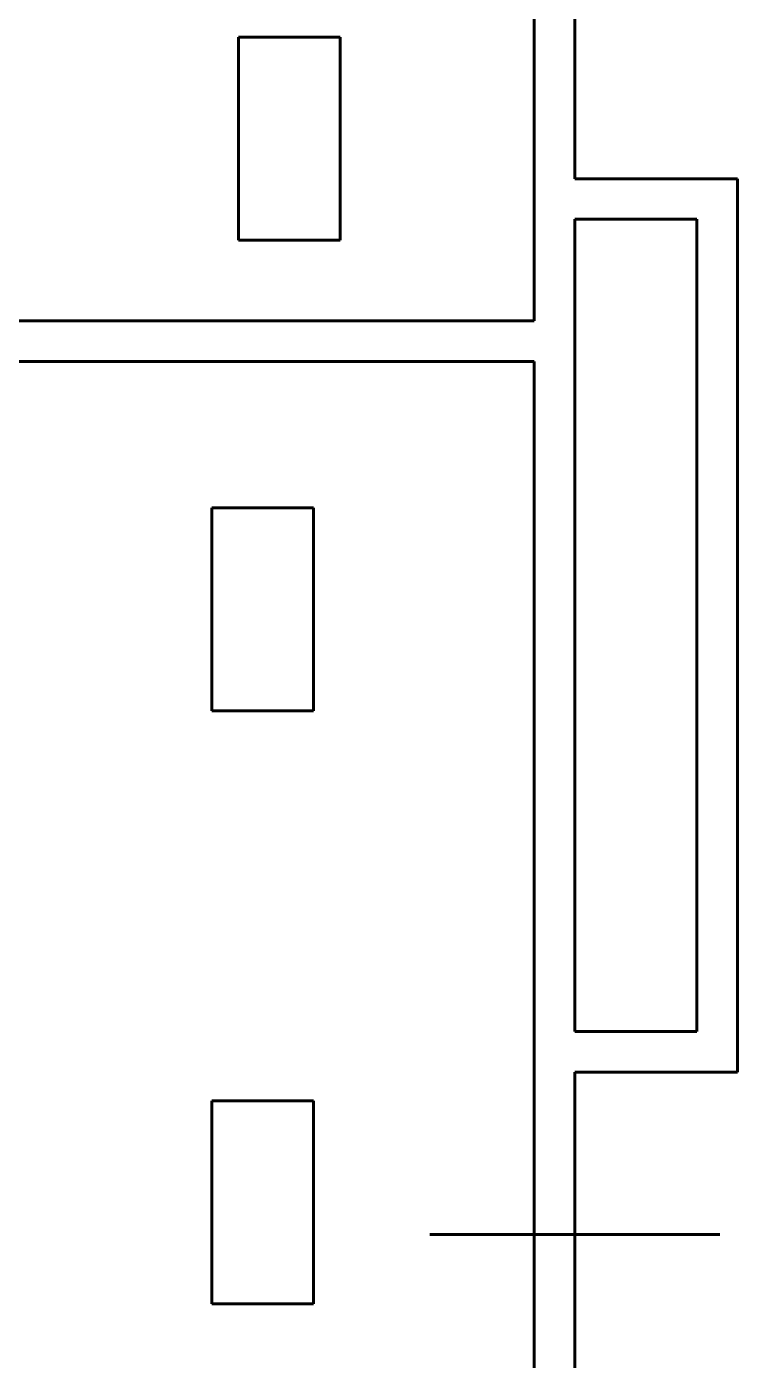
# Model space of a CAD drawing. Extents: x 0 to 297, y 0 to 292.
# Drawn here: x 234.09 to 242.84, y 156.24 to 172.66 of the extents above; entities that cross this region are included whole.
import ezdxf

# ---------------------------------------------------------------- set-up
doc = ezdxf.new("R2010")
doc.units = 0
doc.header["$MEASUREMENT"] = 0
doc.linetypes.add('K5LT_BASIC', pattern=[0])
doc.layers.add('Системный слой', color=7, linetype='Continuous')

# ---------------------------------------------------------------- blocks, each defined once
blk = doc.blocks.new('*U')
at = {"layer": 'Системный слой', "linetype": 'K5LT_BASIC', "lineweight": 60}
for p, q in [((237.95, 172.53), (236.7, 172.53)), ((236.7, 172.53), (236.7, 170.03)), ((237.95, 170.03), (237.95, 172.53)), ((236.7, 170.03), (237.95, 170.03)), ((237.622, 166.733), (236.372, 166.733)), ((236.372, 166.733), (236.372, 164.233)), ((237.622, 164.233), (237.622, 166.733)), ((236.372, 164.233), (237.622, 164.233)), ((237.62, 159.432), (236.37, 159.432)), ((236.37, 159.432), (236.37, 156.932)), ((237.62, 156.932), (237.62, 159.432)), ((236.37, 156.932), (237.62, 156.932))]:
    blk.add_line(p, q, dxfattribs=at)

msp = doc.modelspace()

# ---------------------------------------------------------------- linework, layer by layer
at = {"layer": 'Системный слой', "linetype": 'K5LT_BASIC', "lineweight": 60}
for p, q in [((240.337, 183.536), (240.337, 169.036)), ((240.337, 183.536), (240.337, 169.036)), ((240.838, 170.786), (240.838, 174.786)), ((240.838, 170.786), (242.838, 170.786)), ((242.838, 170.786), (242.838, 159.786)), ((242.338, 170.286), (240.838, 170.286)), ((240.838, 170.286), (240.838, 160.286)), ((242.338, 170.286), (242.338, 160.286)), ((226.337, 169.036), (240.337, 169.036)), ((226.337, 168.536), (240.337, 168.536)), ((240.337, 168.536), (226.337, 168.536)), ((240.337, 168.536), (240.337, 154.036)), ((242.338, 160.286), (240.838, 160.286)), ((240.838, 159.786), (242.838, 159.786)), ((240.838, 159.786), (240.838, 155.786)), ((239.052, 157.786), (242.623, 157.786))]:
    msp.add_line(p, q, dxfattribs=at)

# ---------------------------------------------------------------- block references
at = {"layer": 'Системный слой'}
msp.add_blockref('*U', (0, 0), dxfattribs=at)
msp.add_blockref('*U', (0, 0), dxfattribs=at)
msp.add_blockref('*U', (0, 0), dxfattribs=at)
msp.add_blockref('*U', (0, 0), dxfattribs=at)
msp.add_blockref('*U', (0, 0), dxfattribs=at)
msp.add_blockref('*U', (0, 0), dxfattribs=at)
msp.add_blockref('*U', (0, 0), dxfattribs=at)
msp.add_blockref('*U', (0, 0), dxfattribs=at)
msp.add_blockref('*U', (0, 0), dxfattribs=at)
msp.add_blockref('*U', (0, 0), dxfattribs=at)
msp.add_blockref('*U', (0, 0), dxfattribs=at)
msp.add_blockref('*U', (0, 0), dxfattribs=at)
msp.add_blockref('*U', (0, 0), dxfattribs=at)
msp.add_blockref('*U', (0, 0), dxfattribs=at)
msp.add_blockref('*U', (0, 0), dxfattribs=at)
msp.add_blockref('*U', (0, 0), dxfattribs=at)
msp.add_blockref('*U', (0, 0), dxfattribs=at)
msp.add_blockref('*U', (0, 0), dxfattribs=at)
msp.add_blockref('*U', (0, 0), dxfattribs=at)
msp.add_blockref('*U', (0, 0), dxfattribs=at)
msp.add_blockref('*U', (0, 0), dxfattribs=at)
msp.add_blockref('*U', (0, 0), dxfattribs=at)
msp.add_blockref('*U', (0, 0), dxfattribs=at)
msp.add_blockref('*U', (0, 0), dxfattribs=at)
msp.add_blockref('*U', (0, 0), dxfattribs=at)
msp.add_blockref('*U', (0, 0), dxfattribs=at)
msp.add_blockref('*U', (0, 0), dxfattribs=at)
msp.add_blockref('*U', (0, 0), dxfattribs=at)
msp.add_blockref('*U', (0, 0), dxfattribs=at)
msp.add_blockref('*U', (0, 0), dxfattribs=at)
msp.add_blockref('*U', (0, 0), dxfattribs=at)
msp.add_blockref('*U', (0, 0), dxfattribs=at)
msp.add_blockref('*U', (0, 0), dxfattribs=at)
msp.add_blockref('*U', (0, 0), dxfattribs=at)
msp.add_blockref('*U', (0, 0), dxfattribs=at)
msp.add_blockref('*U', (0, 0), dxfattribs=at)
msp.add_blockref('*U', (0, 0), dxfattribs=at)
msp.add_blockref('*U', (0, 0), dxfattribs=at)
msp.add_blockref('*U', (0, 0), dxfattribs=at)
msp.add_blockref('*U', (0, 0), dxfattribs=at)
msp.add_blockref('*U', (0, 0), dxfattribs=at)
msp.add_blockref('*U', (0, 0), dxfattribs=at)
msp.add_blockref('*U', (0, 0), dxfattribs=at)
msp.add_blockref('*U', (0, 0), dxfattribs=at)
msp.add_blockref('*U', (0, 0), dxfattribs=at)
msp.add_blockref('*U', (0, 0), dxfattribs=at)
msp.add_blockref('*U', (0, 0), dxfattribs=at)
msp.add_blockref('*U', (0, 0), dxfattribs=at)
msp.add_blockref('*U', (0, 0), dxfattribs=at)
msp.add_blockref('*U', (0, 0), dxfattribs=at)
msp.add_blockref('*U', (0, 0), dxfattribs=at)
msp.add_blockref('*U', (0, 0), dxfattribs=at)
msp.add_blockref('*U', (0, 0), dxfattribs=at)
msp.add_blockref('*U', (0, 0), dxfattribs=at)
msp.add_blockref('*U', (0, 0), dxfattribs=at)
msp.add_blockref('*U', (0, 0), dxfattribs=at)
msp.add_blockref('*U', (0, 0), dxfattribs=at)
msp.add_blockref('*U', (0, 0), dxfattribs=at)
msp.add_blockref('*U', (0, 0), dxfattribs=at)
msp.add_blockref('*U', (0, 0), dxfattribs=at)
msp.add_blockref('*U', (0, 0), dxfattribs=at)
msp.add_blockref('*U', (0, 0), dxfattribs=at)
msp.add_blockref('*U', (0, 0), dxfattribs=at)
msp.add_blockref('*U', (0, 0), dxfattribs=at)
msp.add_blockref('*U', (0, 0), dxfattribs=at)
msp.add_blockref('*U', (0, 0), dxfattribs=at)
msp.add_blockref('*U', (0, 0), dxfattribs=at)
msp.add_blockref('*U', (0, 0), dxfattribs=at)
msp.add_blockref('*U', (0, 0), dxfattribs=at)
msp.add_blockref('*U', (0, 0), dxfattribs=at)
msp.add_blockref('*U', (0, 0), dxfattribs=at)
msp.add_blockref('*U', (0, 0), dxfattribs=at)
msp.add_blockref('*U', (0, 0), dxfattribs=at)
msp.add_blockref('*U', (0, 0), dxfattribs=at)
msp.add_blockref('*U', (0, 0), dxfattribs=at)
msp.add_blockref('*U', (0, 0), dxfattribs=at)
msp.add_blockref('*U', (0, 0), dxfattribs=at)
msp.add_blockref('*U', (0, 0), dxfattribs=at)
msp.add_blockref('*U', (0, 0), dxfattribs=at)
msp.add_blockref('*U', (0, 0), dxfattribs=at)
msp.add_blockref('*U', (0, 0), dxfattribs=at)
msp.add_blockref('*U', (0, 0), dxfattribs=at)
msp.add_blockref('*U', (0, 0), dxfattribs=at)
msp.add_blockref('*U', (0, 0), dxfattribs=at)
msp.add_blockref('*U', (0, 0), dxfattribs=at)
msp.add_blockref('*U', (0, 0), dxfattribs=at)
msp.add_blockref('*U', (0, 0), dxfattribs=at)
msp.add_blockref('*U', (0, 0), dxfattribs=at)
msp.add_blockref('*U', (0, 0), dxfattribs=at)
msp.add_blockref('*U', (0, 0), dxfattribs=at)
msp.add_blockref('*U', (0, 0), dxfattribs=at)
msp.add_blockref('*U', (0, 0), dxfattribs=at)
msp.add_blockref('*U', (0, 0), dxfattribs=at)
msp.add_blockref('*U', (0, 0), dxfattribs=at)
msp.add_blockref('*U', (0, 0), dxfattribs=at)
msp.add_blockref('*U', (0, 0), dxfattribs=at)
msp.add_blockref('*U', (0, 0), dxfattribs=at)
msp.add_blockref('*U', (0, 0), dxfattribs=at)
msp.add_blockref('*U', (0, 0), dxfattribs=at)
msp.add_blockref('*U', (0, 0), dxfattribs=at)
msp.add_blockref('*U', (0, 0), dxfattribs=at)
msp.add_blockref('*U', (0, 0), dxfattribs=at)
msp.add_blockref('*U', (0, 0), dxfattribs=at)
msp.add_blockref('*U', (0, 0), dxfattribs=at)
msp.add_blockref('*U', (0, 0), dxfattribs=at)
msp.add_blockref('*U', (0, 0), dxfattribs=at)
msp.add_blockref('*U', (0, 0), dxfattribs=at)
msp.add_blockref('*U', (0, 0), dxfattribs=at)
msp.add_blockref('*U', (0, 0), dxfattribs=at)
msp.add_blockref('*U', (0, 0), dxfattribs=at)
msp.add_blockref('*U', (0, 0), dxfattribs=at)
msp.add_blockref('*U', (0, 0), dxfattribs=at)
msp.add_blockref('*U', (0, 0), dxfattribs=at)
msp.add_blockref('*U', (0, 0), dxfattribs=at)
msp.add_blockref('*U', (0, 0), dxfattribs=at)
msp.add_blockref('*U', (0, 0), dxfattribs=at)
msp.add_blockref('*U', (0, 0), dxfattribs=at)
msp.add_blockref('*U', (0, 0), dxfattribs=at)
msp.add_blockref('*U', (0, 0), dxfattribs=at)
msp.add_blockref('*U', (0, 0), dxfattribs=at)
msp.add_blockref('*U', (0, 0), dxfattribs=at)
msp.add_blockref('*U', (0, 0), dxfattribs=at)
msp.add_blockref('*U', (0, 0), dxfattribs=at)
msp.add_blockref('*U', (0, 0), dxfattribs=at)
msp.add_blockref('*U', (0, 0), dxfattribs=at)
msp.add_blockref('*U', (0, 0), dxfattribs=at)
msp.add_blockref('*U', (0, 0), dxfattribs=at)
msp.add_blockref('*U', (0, 0), dxfattribs=at)
msp.add_blockref('*U', (0, 0), dxfattribs=at)
msp.add_blockref('*U', (0, 0), dxfattribs=at)
msp.add_blockref('*U', (0, 0), dxfattribs=at)
msp.add_blockref('*U', (0, 0), dxfattribs=at)
msp.add_blockref('*U', (0, 0), dxfattribs=at)
msp.add_blockref('*U', (0, 0), dxfattribs=at)
msp.add_blockref('*U', (0, 0), dxfattribs=at)
msp.add_blockref('*U', (0, 0), dxfattribs=at)
msp.add_blockref('*U', (0, 0), dxfattribs=at)
msp.add_blockref('*U', (0, 0), dxfattribs=at)
msp.add_blockref('*U', (0, 0), dxfattribs=at)
msp.add_blockref('*U', (0, 0), dxfattribs=at)
msp.add_blockref('*U', (0, 0), dxfattribs=at)
msp.add_blockref('*U', (0, 0), dxfattribs=at)
msp.add_blockref('*U', (0, 0), dxfattribs=at)
msp.add_blockref('*U', (0, 0), dxfattribs=at)
msp.add_blockref('*U', (0, 0), dxfattribs=at)
msp.add_blockref('*U', (0, 0), dxfattribs=at)
msp.add_blockref('*U', (0, 0), dxfattribs=at)
msp.add_blockref('*U', (0, 0), dxfattribs=at)
msp.add_blockref('*U', (0, 0), dxfattribs=at)
msp.add_blockref('*U', (0, 0), dxfattribs=at)
msp.add_blockref('*U', (0, 0), dxfattribs=at)
msp.add_blockref('*U', (0, 0), dxfattribs=at)
msp.add_blockref('*U', (0, 0), dxfattribs=at)
msp.add_blockref('*U', (0, 0), dxfattribs=at)
msp.add_blockref('*U', (0, 0), dxfattribs=at)
msp.add_blockref('*U', (0, 0), dxfattribs=at)
msp.add_blockref('*U', (0, 0), dxfattribs=at)
msp.add_blockref('*U', (0, 0), dxfattribs=at)
msp.add_blockref('*U', (0, 0), dxfattribs=at)
msp.add_blockref('*U', (0, 0), dxfattribs=at)
msp.add_blockref('*U', (0, 0), dxfattribs=at)
msp.add_blockref('*U', (0, 0), dxfattribs=at)
msp.add_blockref('*U', (0, 0), dxfattribs=at)
msp.add_blockref('*U', (0, 0), dxfattribs=at)
msp.add_blockref('*U', (0, 0), dxfattribs=at)
msp.add_blockref('*U', (0, 0), dxfattribs=at)
msp.add_blockref('*U', (0, 0), dxfattribs=at)
msp.add_blockref('*U', (0, 0), dxfattribs=at)
msp.add_blockref('*U', (0, 0), dxfattribs=at)
msp.add_blockref('*U', (0, 0), dxfattribs=at)
msp.add_blockref('*U', (0, 0), dxfattribs=at)
msp.add_blockref('*U', (0, 0), dxfattribs=at)
msp.add_blockref('*U', (0, 0), dxfattribs=at)
msp.add_blockref('*U', (0, 0), dxfattribs=at)
msp.add_blockref('*U', (0, 0), dxfattribs=at)
msp.add_blockref('*U', (0, 0), dxfattribs=at)
msp.add_blockref('*U', (0, 0), dxfattribs=at)
msp.add_blockref('*U', (0, 0), dxfattribs=at)
msp.add_blockref('*U', (0, 0), dxfattribs=at)
msp.add_blockref('*U', (0, 0), dxfattribs=at)
msp.add_blockref('*U', (0, 0), dxfattribs=at)
msp.add_blockref('*U', (0, 0), dxfattribs=at)
msp.add_blockref('*U', (0, 0), dxfattribs=at)
msp.add_blockref('*U', (0, 0), dxfattribs=at)
msp.add_blockref('*U', (0, 0), dxfattribs=at)
msp.add_blockref('*U', (0, 0), dxfattribs=at)
msp.add_blockref('*U', (0, 0), dxfattribs=at)
msp.add_blockref('*U', (0, 0), dxfattribs=at)
msp.add_blockref('*U', (0, 0), dxfattribs=at)
msp.add_blockref('*U', (0, 0), dxfattribs=at)
msp.add_blockref('*U', (0, 0), dxfattribs=at)
msp.add_blockref('*U', (0, 0), dxfattribs=at)
msp.add_blockref('*U', (0, 0), dxfattribs=at)
msp.add_blockref('*U', (0, 0), dxfattribs=at)
msp.add_blockref('*U', (0, 0), dxfattribs=at)
msp.add_blockref('*U', (0, 0), dxfattribs=at)
msp.add_blockref('*U', (0, 0), dxfattribs=at)
msp.add_blockref('*U', (0, 0), dxfattribs=at)
msp.add_blockref('*U', (0, 0), dxfattribs=at)
msp.add_blockref('*U', (0, 0), dxfattribs=at)
msp.add_blockref('*U', (0, 0), dxfattribs=at)
msp.add_blockref('*U', (0, 0), dxfattribs=at)
msp.add_blockref('*U', (0, 0), dxfattribs=at)
msp.add_blockref('*U', (0, 0), dxfattribs=at)
msp.add_blockref('*U', (0, 0), dxfattribs=at)
msp.add_blockref('*U', (0, 0), dxfattribs=at)
msp.add_blockref('*U', (0, 0), dxfattribs=at)
msp.add_blockref('*U', (0, 0), dxfattribs=at)
msp.add_blockref('*U', (0, 0), dxfattribs=at)
msp.add_blockref('*U', (0, 0), dxfattribs=at)
msp.add_blockref('*U', (0, 0), dxfattribs=at)
msp.add_blockref('*U', (0, 0), dxfattribs=at)
msp.add_blockref('*U', (0, 0), dxfattribs=at)
msp.add_blockref('*U', (0, 0), dxfattribs=at)
msp.add_blockref('*U', (0, 0), dxfattribs=at)
msp.add_blockref('*U', (0, 0), dxfattribs=at)
msp.add_blockref('*U', (0, 0), dxfattribs=at)
msp.add_blockref('*U', (0, 0), dxfattribs=at)
msp.add_blockref('*U', (0, 0), dxfattribs=at)
msp.add_blockref('*U', (0, 0), dxfattribs=at)
msp.add_blockref('*U', (0, 0), dxfattribs=at)
msp.add_blockref('*U', (0, 0), dxfattribs=at)
msp.add_blockref('*U', (0, 0), dxfattribs=at)
msp.add_blockref('*U', (0, 0), dxfattribs=at)
msp.add_blockref('*U', (0, 0), dxfattribs=at)
msp.add_blockref('*U', (0, 0), dxfattribs=at)
msp.add_blockref('*U', (0, 0), dxfattribs=at)
msp.add_blockref('*U', (0, 0), dxfattribs=at)
msp.add_blockref('*U', (0, 0), dxfattribs=at)
msp.add_blockref('*U', (0, 0), dxfattribs=at)
msp.add_blockref('*U', (0, 0), dxfattribs=at)
msp.add_blockref('*U', (0, 0), dxfattribs=at)
msp.add_blockref('*U', (0, 0), dxfattribs=at)
msp.add_blockref('*U', (0, 0), dxfattribs=at)
msp.add_blockref('*U', (0, 0), dxfattribs=at)
msp.add_blockref('*U', (0, 0), dxfattribs=at)
msp.add_blockref('*U', (0, 0), dxfattribs=at)
msp.add_blockref('*U', (0, 0), dxfattribs=at)
msp.add_blockref('*U', (0, 0), dxfattribs=at)
msp.add_blockref('*U', (0, 0), dxfattribs=at)
msp.add_blockref('*U', (0, 0), dxfattribs=at)
msp.add_blockref('*U', (0, 0), dxfattribs=at)
msp.add_blockref('*U', (0, 0), dxfattribs=at)
msp.add_blockref('*U', (0, 0), dxfattribs=at)
msp.add_blockref('*U', (0, 0), dxfattribs=at)
msp.add_blockref('*U', (0, 0), dxfattribs=at)
msp.add_blockref('*U', (0, 0), dxfattribs=at)
msp.add_blockref('*U', (0, 0), dxfattribs=at)
msp.add_blockref('*U', (0, 0), dxfattribs=at)
msp.add_blockref('*U', (0, 0), dxfattribs=at)
msp.add_blockref('*U', (0, 0), dxfattribs=at)
msp.add_blockref('*U', (0, 0), dxfattribs=at)
msp.add_blockref('*U', (0, 0), dxfattribs=at)
msp.add_blockref('*U', (0, 0), dxfattribs=at)
msp.add_blockref('*U', (0, 0), dxfattribs=at)
msp.add_blockref('*U', (0, 0), dxfattribs=at)
msp.add_blockref('*U', (0, 0), dxfattribs=at)
msp.add_blockref('*U', (0, 0), dxfattribs=at)
msp.add_blockref('*U', (0, 0), dxfattribs=at)
msp.add_blockref('*U', (0, 0), dxfattribs=at)
msp.add_blockref('*U', (0, 0), dxfattribs=at)
msp.add_blockref('*U', (0, 0), dxfattribs=at)
msp.add_blockref('*U', (0, 0), dxfattribs=at)
msp.add_blockref('*U', (0, 0), dxfattribs=at)
msp.add_blockref('*U', (0, 0), dxfattribs=at)
msp.add_blockref('*U', (0, 0), dxfattribs=at)
msp.add_blockref('*U', (0, 0), dxfattribs=at)
msp.add_blockref('*U', (0, 0), dxfattribs=at)
msp.add_blockref('*U', (0, 0), dxfattribs=at)
msp.add_blockref('*U', (0, 0), dxfattribs=at)
msp.add_blockref('*U', (0, 0), dxfattribs=at)
msp.add_blockref('*U', (0, 0), dxfattribs=at)
msp.add_blockref('*U', (0, 0), dxfattribs=at)
msp.add_blockref('*U', (0, 0), dxfattribs=at)
msp.add_blockref('*U', (0, 0), dxfattribs=at)
msp.add_blockref('*U', (0, 0), dxfattribs=at)
msp.add_blockref('*U', (0, 0), dxfattribs=at)
msp.add_blockref('*U', (0, 0), dxfattribs=at)
msp.add_blockref('*U', (0, 0), dxfattribs=at)
msp.add_blockref('*U', (0, 0), dxfattribs=at)
msp.add_blockref('*U', (0, 0), dxfattribs=at)
msp.add_blockref('*U', (0, 0), dxfattribs=at)
msp.add_blockref('*U', (0, 0), dxfattribs=at)
msp.add_blockref('*U', (0, 0), dxfattribs=at)
msp.add_blockref('*U', (0, 0), dxfattribs=at)
msp.add_blockref('*U', (0, 0), dxfattribs=at)
msp.add_blockref('*U', (0, 0), dxfattribs=at)
msp.add_blockref('*U', (0, 0), dxfattribs=at)
msp.add_blockref('*U', (0, 0), dxfattribs=at)
msp.add_blockref('*U', (0, 0), dxfattribs=at)
msp.add_blockref('*U', (0, 0), dxfattribs=at)
msp.add_blockref('*U', (0, 0), dxfattribs=at)
msp.add_blockref('*U', (0, 0), dxfattribs=at)
msp.add_blockref('*U', (0, 0), dxfattribs=at)
msp.add_blockref('*U', (0, 0), dxfattribs=at)
msp.add_blockref('*U', (0, 0), dxfattribs=at)
msp.add_blockref('*U', (0, 0), dxfattribs=at)
msp.add_blockref('*U', (0, 0), dxfattribs=at)
msp.add_blockref('*U', (0, 0), dxfattribs=at)
msp.add_blockref('*U', (0, 0), dxfattribs=at)
msp.add_blockref('*U', (0, 0), dxfattribs=at)
msp.add_blockref('*U', (0, 0), dxfattribs=at)
msp.add_blockref('*U', (0, 0), dxfattribs=at)
msp.add_blockref('*U', (0, 0), dxfattribs=at)
msp.add_blockref('*U', (0, 0), dxfattribs=at)
msp.add_blockref('*U', (0, 0), dxfattribs=at)
msp.add_blockref('*U', (0, 0), dxfattribs=at)
msp.add_blockref('*U', (0, 0), dxfattribs=at)
msp.add_blockref('*U', (0, 0), dxfattribs=at)
msp.add_blockref('*U', (0, 0), dxfattribs=at)
msp.add_blockref('*U', (0, 0), dxfattribs=at)
msp.add_blockref('*U', (0, 0), dxfattribs=at)
msp.add_blockref('*U', (0, 0), dxfattribs=at)
msp.add_blockref('*U', (0, 0), dxfattribs=at)
msp.add_blockref('*U', (0, 0), dxfattribs=at)
msp.add_blockref('*U', (0, 0), dxfattribs=at)
msp.add_blockref('*U', (0, 0), dxfattribs=at)
msp.add_blockref('*U', (0, 0), dxfattribs=at)
msp.add_blockref('*U', (0, 0), dxfattribs=at)
msp.add_blockref('*U', (0, 0), dxfattribs=at)
msp.add_blockref('*U', (0, 0), dxfattribs=at)
msp.add_blockref('*U', (0, 0), dxfattribs=at)
msp.add_blockref('*U', (0, 0), dxfattribs=at)
msp.add_blockref('*U', (0, 0), dxfattribs=at)
msp.add_blockref('*U', (0, 0), dxfattribs=at)
msp.add_blockref('*U', (0, 0), dxfattribs=at)
msp.add_blockref('*U', (0, 0), dxfattribs=at)
msp.add_blockref('*U', (0, 0), dxfattribs=at)
msp.add_blockref('*U', (0, 0), dxfattribs=at)
msp.add_blockref('*U', (0, 0), dxfattribs=at)
msp.add_blockref('*U', (0, 0), dxfattribs=at)
msp.add_blockref('*U', (0, 0), dxfattribs=at)
msp.add_blockref('*U', (0, 0), dxfattribs=at)
msp.add_blockref('*U', (0, 0), dxfattribs=at)
msp.add_blockref('*U', (0, 0), dxfattribs=at)
msp.add_blockref('*U', (0, 0), dxfattribs=at)
msp.add_blockref('*U', (0, 0), dxfattribs=at)
msp.add_blockref('*U', (0, 0), dxfattribs=at)
msp.add_blockref('*U', (0, 0), dxfattribs=at)
msp.add_blockref('*U', (0, 0), dxfattribs=at)
msp.add_blockref('*U', (0, 0), dxfattribs=at)
msp.add_blockref('*U', (0, 0), dxfattribs=at)
msp.add_blockref('*U', (0, 0), dxfattribs=at)
msp.add_blockref('*U', (0, 0), dxfattribs=at)
msp.add_blockref('*U', (0, 0), dxfattribs=at)
msp.add_blockref('*U', (0, 0), dxfattribs=at)
msp.add_blockref('*U', (0, 0), dxfattribs=at)
msp.add_blockref('*U', (0, 0), dxfattribs=at)
msp.add_blockref('*U', (0, 0), dxfattribs=at)
msp.add_blockref('*U', (0, 0), dxfattribs=at)
msp.add_blockref('*U', (0, 0), dxfattribs=at)
msp.add_blockref('*U', (0, 0), dxfattribs=at)
msp.add_blockref('*U', (0, 0), dxfattribs=at)
msp.add_blockref('*U', (0, 0), dxfattribs=at)
msp.add_blockref('*U', (0, 0), dxfattribs=at)
msp.add_blockref('*U', (0, 0), dxfattribs=at)
msp.add_blockref('*U', (0, 0), dxfattribs=at)
msp.add_blockref('*U', (0, 0), dxfattribs=at)
msp.add_blockref('*U', (0, 0), dxfattribs=at)
msp.add_blockref('*U', (0, 0), dxfattribs=at)
msp.add_blockref('*U', (0, 0), dxfattribs=at)
msp.add_blockref('*U', (0, 0), dxfattribs=at)
msp.add_blockref('*U', (0, 0), dxfattribs=at)
msp.add_blockref('*U', (0, 0), dxfattribs=at)
msp.add_blockref('*U', (0, 0), dxfattribs=at)
msp.add_blockref('*U', (0, 0), dxfattribs=at)
msp.add_blockref('*U', (0, 0), dxfattribs=at)
msp.add_blockref('*U', (0, 0), dxfattribs=at)
msp.add_blockref('*U', (0, 0), dxfattribs=at)
msp.add_blockref('*U', (0, 0), dxfattribs=at)
msp.add_blockref('*U', (0, 0), dxfattribs=at)
msp.add_blockref('*U', (0, 0), dxfattribs=at)
msp.add_blockref('*U', (0, 0), dxfattribs=at)
msp.add_blockref('*U', (0, 0), dxfattribs=at)
msp.add_blockref('*U', (0, 0), dxfattribs=at)
msp.add_blockref('*U', (0, 0), dxfattribs=at)
msp.add_blockref('*U', (0, 0), dxfattribs=at)
msp.add_blockref('*U', (0, 0), dxfattribs=at)
msp.add_blockref('*U', (0, 0), dxfattribs=at)
msp.add_blockref('*U', (0, 0), dxfattribs=at)
msp.add_blockref('*U', (0, 0), dxfattribs=at)
msp.add_blockref('*U', (0, 0), dxfattribs=at)
msp.add_blockref('*U', (0, 0), dxfattribs=at)
msp.add_blockref('*U', (0, 0), dxfattribs=at)
msp.add_blockref('*U', (0, 0), dxfattribs=at)
msp.add_blockref('*U', (0, 0), dxfattribs=at)
msp.add_blockref('*U', (0, 0), dxfattribs=at)
msp.add_blockref('*U', (0, 0), dxfattribs=at)
msp.add_blockref('*U', (0, 0), dxfattribs=at)
msp.add_blockref('*U', (0, 0), dxfattribs=at)
msp.add_blockref('*U', (0, 0), dxfattribs=at)
msp.add_blockref('*U', (0, 0), dxfattribs=at)
msp.add_blockref('*U', (0, 0), dxfattribs=at)
msp.add_blockref('*U', (0, 0), dxfattribs=at)
msp.add_blockref('*U', (0, 0), dxfattribs=at)
msp.add_blockref('*U', (0, 0), dxfattribs=at)
msp.add_blockref('*U', (0, 0), dxfattribs=at)
msp.add_blockref('*U', (0, 0), dxfattribs=at)
msp.add_blockref('*U', (0, 0), dxfattribs=at)
msp.add_blockref('*U', (0, 0), dxfattribs=at)
msp.add_blockref('*U', (0, 0), dxfattribs=at)
msp.add_blockref('*U', (0, 0), dxfattribs=at)
msp.add_blockref('*U', (0, 0), dxfattribs=at)
msp.add_blockref('*U', (0, 0), dxfattribs=at)
msp.add_blockref('*U', (0, 0), dxfattribs=at)
msp.add_blockref('*U', (0, 0), dxfattribs=at)
msp.add_blockref('*U', (0, 0), dxfattribs=at)
msp.add_blockref('*U', (0, 0), dxfattribs=at)
msp.add_blockref('*U', (0, 0), dxfattribs=at)
msp.add_blockref('*U', (0, 0), dxfattribs=at)
msp.add_blockref('*U', (0, 0), dxfattribs=at)
msp.add_blockref('*U', (0, 0), dxfattribs=at)
msp.add_blockref('*U', (0, 0), dxfattribs=at)
msp.add_blockref('*U', (0, 0), dxfattribs=at)
msp.add_blockref('*U', (0, 0), dxfattribs=at)
msp.add_blockref('*U', (0, 0), dxfattribs=at)
msp.add_blockref('*U', (0, 0), dxfattribs=at)
msp.add_blockref('*U', (0, 0), dxfattribs=at)
msp.add_blockref('*U', (0, 0), dxfattribs=at)
msp.add_blockref('*U', (0, 0), dxfattribs=at)
msp.add_blockref('*U', (0, 0), dxfattribs=at)

doc.saveas('drawing.dxf')
